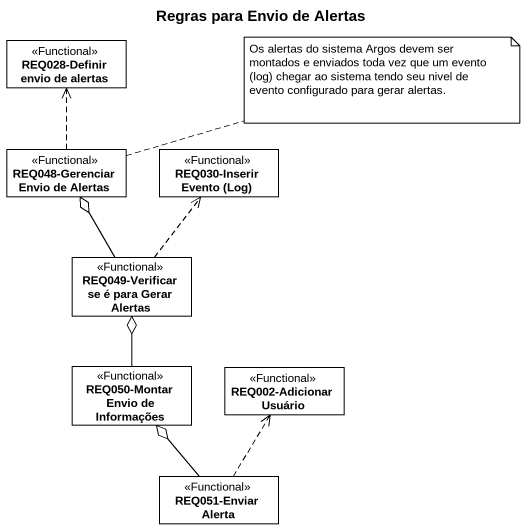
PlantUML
@startuml
title Regras para Envio de Alertas
hide circle
hide empty members
class "REQ028-Definir envio de alertas" as REQ028_Definir_envio_de <<Functional>>
class "REQ048-Gerenciar Envio de Alertas" as REQ048_Gerenciar_Envio_de <<Functional>>
class "REQ030-Inserir Evento (Log)" as REQ030_Inserir_Evento_Log <<Functional>>
class "REQ049-Verificar se é para Gerar Alertas" as REQ049_Verificar_se_é_para <<Functional>>
class "REQ050-Montar Envio de Informações" as REQ050_Montar_Envio_de <<Functional>>
class "REQ002-Adicionar Usuário" as REQ002_Adicionar_Usuário <<Functional>>
class "REQ051-Enviar Alerta" as REQ051_Enviar_Alerta <<Functional>>
REQ048_Gerenciar_Envio_de .up.> REQ028_Definir_envio_de
REQ049_Verificar_se_é_para -up-o REQ048_Gerenciar_Envio_de
REQ049_Verificar_se_é_para .up.> REQ030_Inserir_Evento_Log
REQ050_Montar_Envio_de -up-o REQ049_Verificar_se_é_para
REQ051_Enviar_Alerta -up-o REQ050_Montar_Envio_de
REQ051_Enviar_Alerta .up.> REQ002_Adicionar_Usuário
note right of REQ048_Gerenciar_Envio_de : Os alertas do sistema Argos devem ser montados e enviados toda vez que um evento (log) chegar ao sistema tendo seu nivel de evento configurado para gerar alertas.
@enduml
